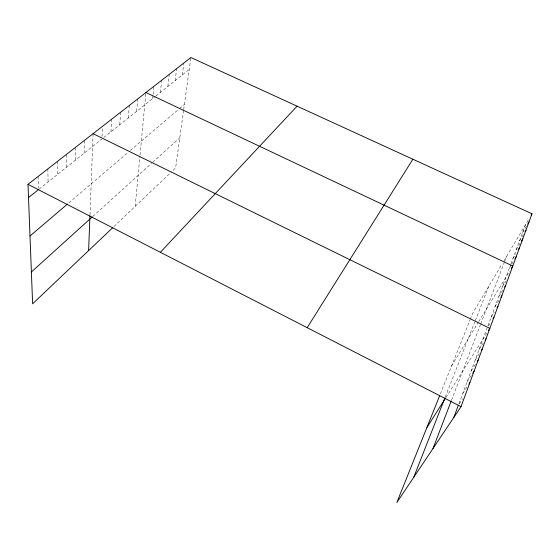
<?xml version="1.0" encoding="UTF-8"?>
<svg xmlns="http://www.w3.org/2000/svg" width="560" height="560" viewBox="0 0 560 560"><rect width="100%" height="100%" fill="white"/><g stroke="black" fill="none" stroke-linecap="round" stroke-linejoin="round"><path stroke-width="0.42" stroke-dasharray="2.8 2.1" d="M66.577 167.216L66.682 154.224M75.474 160.125L75.719 147.196M84.147 153.209L84.511 140.35M89.978 214.879L93.079 133.679M102.025 136.507L102.438 128.023M110.95 131.831L111.692 119.182M119.756 124.817L120.61 112.245M128.317 117.985L129.283 105.497M136.647 111.342L137.718 98.924M135.184 206.353L139.93 156.037M140.014 155.169L145.922 92.54M152.656 98.574L152.992 95.305M153.076 94.486L153.916 86.317M160.356 92.442L161.7 80.255M167.853 86.457L169.281 74.354M175.168 80.626L176.666 68.6M182.294 74.942L183.869 62.993M183.582 110.39L175.623 167.923L170.996 172.326M183.701 109.529L190.89 57.526M458.941 403.676L487.039 328.153M487.9 325.829L510.685 264.593M510.965 263.837L525.567 224.588M451.507 400.232L480.438 324.737M480.732 323.974L504.112 262.969M504.399 262.22L506.688 256.249M445.221 397.145L474.698 322.119M475.293 320.6L488.775 286.286M440.349 393.96L470.001 319.991M470.302 319.235L472.71 313.222L502.075 263.991M504.168 260.47L528.57 219.555M522.536 232.736L526.428 226.24M519.428 241.101L523.775 233.863M516.229 249.697L520.17 243.166M512.939 258.538L516.026 253.442M509.558 267.624L511.329 264.712M511.777 263.984L513.107 261.793M451.563 365.988L478.317 322.301M478.744 321.608L509.656 271.138M502.488 286.615L506.093 280.763M498.799 296.534L503.335 289.212M494.998 306.754L499.107 300.16M491.078 317.289L494.291 312.158M488.425 325.955L490.735 322.294M445.949 397.502L487.053 332.773M479.073 349.566L483.749 342.251M475.167 360.059L479.395 353.486M471.149 370.86L475.398 364.301M467.012 381.983L471.282 375.438M462.749 393.442L467.04 386.918M459.312 403.809L462.665 398.755M113.925 226.548L170.415 172.872M92.876 216.377L151.459 163.408M152.656 162.323L179.795 137.788M68.887 202.867L127.96 152.509M130.431 150.402L178.892 109.088M179.501 108.563L184.415 104.377M39.067 189.161L101.899 139.048M103.845 137.501L155.225 96.53M155.869 96.019L189.252 69.398M38.073 176.498L38.381 188.027M47.873 168.868L48.062 181.986M57.407 161.448L57.442 174.503"/><path stroke-width="0.84" d="M88.613 250.6L89.943 215.733M439.726 395.514L396.858 502.474L461.041 406.658L532 213.801L190.89 57.526L28 184.345L32.62 303.807L112.749 227.668M453.824 417.431L458.353 405.251M433.006 448.504L451.213 401.002M413.742 477.267L444.906 397.936M531.139 215.243L532 213.801M527.723 224.077L529.018 221.914M525.084 231.693L525.952 230.244M521.486 240.989L522.795 238.812M518.672 249.081L519.554 247.625M514.885 258.881L516.222 256.697M511.441 268.219L512.785 266.028L145.922 92.54M504.693 287.014L505.603 285.551M500.927 297.227L501.844 295.764M497.049 307.762L497.966 306.292M307.195 327.677L412.874 159.229M493.045 318.626L493.969 317.163M426.916 427.483L445.494 398.223M488.446 330.575L489.846 328.377L93.079 133.679M485.149 340.053L486.087 338.59M481.278 350.56L482.216 349.104M477.288 361.382L478.233 359.926M472.71 373.261L474.131 371.077M468.951 384.02L469.903 382.571M160.37 252.301L297.087 106.183M31.388 271.978L92.26 216.93M29.995 236.019L67.578 203.98M28.511 197.575L38.423 189.672M28 184.345L461.041 406.658"/></g></svg>
